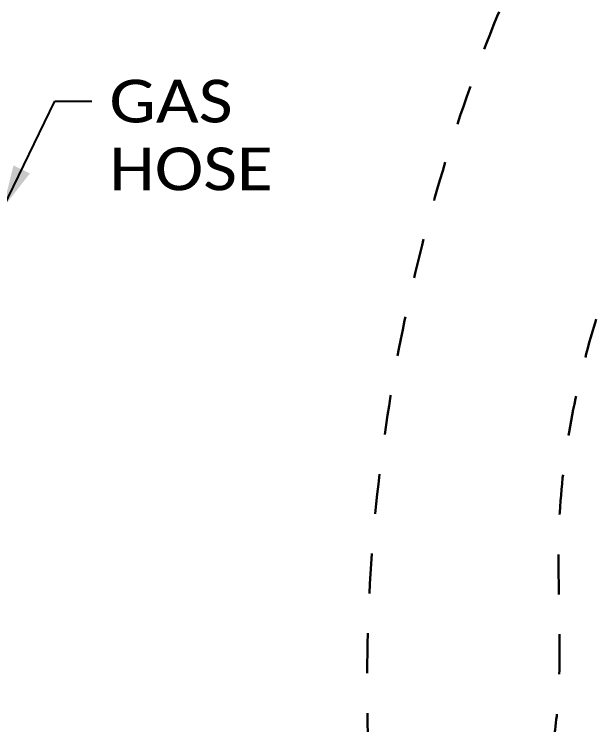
# Model space of a CAD drawing. Header units: millimetres. Extents: x 13935 to 21534, y -198 to 9202.
# Drawn here: x 14891 to 15364, y 1934 to 2516 of the extents above; entities that cross this region are included whole.
import ezdxf
from ezdxf.enums import TextEntityAlignment as Align

# ---------------------------------------------------------------- set-up
doc = ezdxf.new("R2010")
doc.units = ezdxf.units.MM
doc.header["$LTSCALE"] = 326.7
doc.linetypes.add('DASHED', pattern=[0.2, 0.1, -0.1])
doc.layers.get('0').update_dxf_attribs({"linetype": 'CONTINUOUS'})
doc.styles.get("Standard").update_dxf_attribs({"font": 'calibri.ttf'})
doc.dimstyles.get("Standard").update_dxf_attribs({"dimtxt": 35, "dimasz": 35, "dimexe": 0.08, "dimexo": 1, "dimtad": 1, "dimdsep": 46, "dimtxsty": 'Standard', "dimblk": '_FILLED', "dimblk1": '_FILLED', "dimblk2": '_FILLED', "dimcen": 0.09, "dimazin": 2, "dimtol": 1, "dimtp": 0.01, "dimtm": 0.01, "dimtfac": 1, "dimtofl": 0, "dimtmove": 0, "dimatfit": 3, "dimldrblk": '_FILLED', "dimfxl": 1, "dimtolj": 1, "dimarcsym": 0})

# ---------------------------------------------------------------- blocks, each defined once
blk = doc.blocks.new('_FILLED')
at = {"color": 0, "linetype": 'ByBlock'}
blk.add_solid([(0, 0), (-1, 0.214), (-1, -0.214)], dxfattribs=at)

msp = doc.modelspace()

# ---------------------------------------------------------------- linework, layer by layer
at = {"color": 0, "linetype": 'DASHED', "lineweight": 30}
for points, knots in [([(15180.99629, 1911.17528), (15177.41725, 1997.76901), (15190.46683, 2253.68755), (15299.93242, 2594.4473), (15490.6806, 2870.90587), (15562.92694, 3023.93134), (15573.71318, 3098.86474)], [0, 0, 0, 0, 0.206103105, 0.602357601, 0.826000461, 1, 1, 1, 1]), ([(15330.15104, 1910.7819), (15342.79479, 1968.91718), (15320.99332, 2139.96538), (15403.70649, 2386.80606), (15537.73478, 2647.21535), (15678.64948, 2868.77902), (15732.0428, 3024.11886), (15740.65333, 3092.63458)], [0, 0, 0, 0, 0.148212581, 0.384915731, 0.607243232, 0.843187097, 1, 1, 1, 1])]:
    msp.add_open_spline(points, degree=3, knots=knots, dxfattribs=at)

# ---------------------------------------------------------------- texts
at = {"color": 0, "linetype": 'Continuous', "lineweight": 30}
for s, width, p, p2 in [('GAS', 1.096621, (14968.73308, 2427.37428), (15069.64747, 2427.37428)), ('HOSE', 1.087333, (14968.59349, 2371.89086), (15102.46508, 2371.89086))]:
    msp.add_text(s, height=35, dxfattribs=dict(at, width=width)).set_placement(p, p2, align=Align.FIT)

# ---------------------------------------------------------------- leaders
msp.add_leader([(14881.70923, 2357.44981), (14924.01674, 2444.91534), (14954.31708, 2444.91534)], dimstyle='Standard', override={"dimtad": 0}, dxfattribs=at)

doc.saveas('drawing.dxf')
